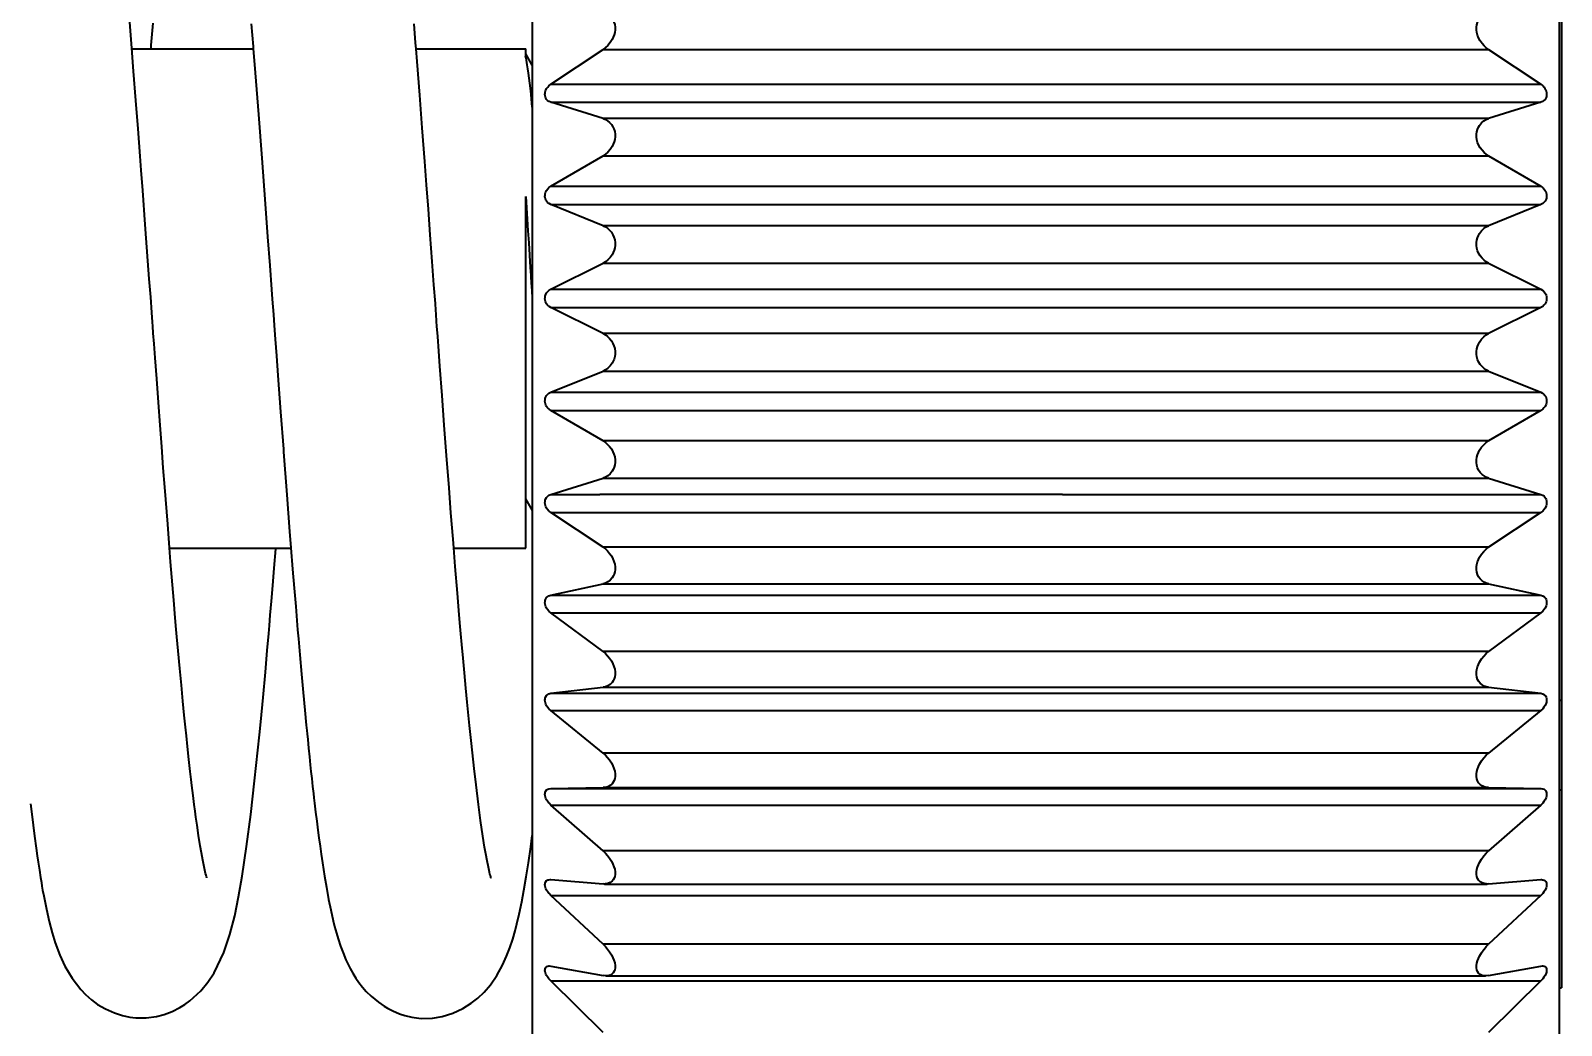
# Model space of a CAD drawing. Header units: millimetres. Extents: x 15 to 415, y 5 to 292.
# Drawn here: x 97.997 to 99.859, y 95.832 to 97.042 of the extents above; entities that cross this region are included whole.
import ezdxf

# ---------------------------------------------------------------- set-up
doc = ezdxf.new("R2010")
doc.units = ezdxf.units.MM
doc.layers.add('Geometries', color=7, linetype='Continuous')

msp = doc.modelspace()

# ---------------------------------------------------------------- linework, layer by layer
at = {"layer": 'Geometries', "linetype": 'Continuous', "lineweight": 40}
for p, q in [((98.6069, 98.0917), (98.6069, 97.0003)), ((99.8563, 96.228), (99.8563, 97.1883)), ((99.8588, 97.1883), (99.8588, 96.228)), ((98.6959, 97.0217), (98.693, 97.0195)), ((98.1197, 97.0204), (98.1425, 97.0204)), ((98.1425, 97.0204), (98.2673, 97.0204)), ((98.4654, 97.0204), (98.5988, 97.0204)), ((98.5988, 97.0137), (98.5988, 97.0204)), ((98.6069, 97.0002), (98.5988, 97.0142)), ((98.5988, 97.0113), (98.5988, 97.0137)), ((98.6293, 96.9772), (98.693, 97.0195)), ((98.693, 97.0195), (99.7702, 97.0195)), ((99.7702, 97.0195), (99.8339, 96.9772)), ((98.6069, 97.0003), (98.6069, 96.9544)), ((98.6293, 96.9772), (99.3562, 96.9772)), ((99.3562, 96.9772), (99.8339, 96.9772)), ((98.6069, 96.9544), (98.6069, 96.7172)), ((98.693, 96.9354), (98.6293, 96.9552)), ((98.6293, 96.9552), (98.633, 96.9552)), ((98.633, 96.9552), (99.3079, 96.9552)), ((99.3079, 96.9552), (99.8339, 96.9552)), ((99.8339, 96.9552), (99.7702, 96.9354)), ((99.7702, 96.9354), (98.693, 96.9354)), ((99.7673, 96.9343), (99.7702, 96.9354)), ((98.6959, 96.8921), (98.693, 96.8902)), ((98.6293, 96.8531), (98.693, 96.8902)), ((98.693, 96.8902), (99.7702, 96.8902)), ((99.7702, 96.8902), (99.8339, 96.8531)), ((98.5988, 96.4726), (98.5988, 96.8406)), ((98.6293, 96.8531), (99.8339, 96.8531)), ((98.693, 96.805), (98.6293, 96.8308)), ((98.6293, 96.8308), (99.8339, 96.8308)), ((99.8339, 96.8308), (99.7702, 96.805)), ((99.7702, 96.805), (98.693, 96.805)), ((99.7673, 96.8036), (99.7702, 96.805)), ((98.6959, 96.7611), (98.693, 96.7594)), ((98.6293, 96.7279), (98.693, 96.7594)), ((98.693, 96.7594), (99.7702, 96.7594)), ((99.7702, 96.7594), (99.8339, 96.7279)), ((98.6293, 96.7279), (99.356, 96.7279)), ((99.356, 96.7279), (99.8339, 96.7279)), ((98.6069, 96.7172), (98.6069, 96.4587)), ((98.693, 96.674), (98.6293, 96.7055)), ((98.6293, 96.7055), (99.8339, 96.7055)), ((99.8339, 96.7055), (99.7702, 96.674)), ((99.7702, 96.674), (98.693, 96.674)), ((99.7673, 96.6723), (99.7702, 96.674)), ((98.6293, 96.6026), (98.693, 96.6283)), ((98.6959, 96.6297), (98.693, 96.6283)), ((98.693, 96.6283), (99.7702, 96.6283)), ((99.7702, 96.6283), (99.8339, 96.6026)), ((98.6293, 96.6026), (99.8339, 96.6026)), ((98.693, 96.5432), (98.6293, 96.5803)), ((98.6293, 96.5803), (99.8339, 96.5803)), ((99.8339, 96.5803), (99.7702, 96.5432)), ((99.7702, 96.5432), (98.693, 96.5432)), ((99.7673, 96.5413), (99.7702, 96.5432)), ((98.6293, 96.4782), (98.693, 96.4979)), ((98.6959, 96.4991), (98.693, 96.4979)), ((98.693, 96.4979), (99.7702, 96.4979)), ((99.7702, 96.4979), (99.8339, 96.4782)), ((98.5987, 96.4728), (98.6069, 96.4587)), ((98.5988, 96.4129), (98.5988, 96.4726)), ((98.6293, 96.4782), (98.6891, 96.4782)), ((99.2518, 96.4782), (98.6891, 96.4782)), ((99.2518, 96.4782), (99.8339, 96.4782)), ((98.6069, 96.4587), (98.6069, 96.0583)), ((98.6293, 96.4562), (99.8339, 96.4562)), ((98.693, 96.4139), (98.6293, 96.4562)), ((99.8339, 96.4562), (99.7702, 96.4139)), ((98.1656, 96.4129), (98.2947, 96.4129)), ((98.2947, 96.4129), (98.3132, 96.4129)), ((98.5113, 96.4129), (98.5988, 96.4129)), ((99.7702, 96.4139), (98.693, 96.4139)), ((99.7673, 96.4117), (99.7702, 96.4139)), ((98.6959, 96.3702), (98.693, 96.3693)), ((98.6293, 96.3557), (98.693, 96.3693)), ((98.6293, 96.3557), (99.8339, 96.3557)), ((98.693, 96.3693), (99.7702, 96.3693)), ((99.7702, 96.3693), (99.8339, 96.3557)), ((98.6293, 96.3342), (99.8339, 96.3342)), ((98.693, 96.287), (98.6293, 96.3342)), ((99.8339, 96.3342), (99.7702, 96.287)), ((99.7702, 96.287), (98.693, 96.287)), ((99.7673, 96.2846), (99.7702, 96.287)), ((98.6293, 96.2362), (98.693, 96.2435)), ((98.6959, 96.2441), (98.693, 96.2435)), ((98.693, 96.2435), (99.7702, 96.2435)), ((99.7702, 96.2435), (99.8339, 96.2362)), ((98.6293, 96.2362), (99.8339, 96.2362)), ((99.8563, 96.1189), (99.8563, 96.228)), ((99.8563, 96.228), (99.8588, 96.228)), ((99.8588, 96.228), (99.8588, 96.1189)), ((98.6293, 96.2152), (99.8339, 96.2152)), ((98.693, 96.1635), (98.6293, 96.2152)), ((99.8339, 96.2152), (99.7702, 96.1635)), ((99.7702, 96.1635), (98.693, 96.1635)), ((99.7673, 96.1609), (99.7702, 96.1635)), ((98.6293, 96.1205), (98.693, 96.1215)), ((98.6293, 96.1205), (99.8338, 96.1205)), ((98.6959, 96.1218), (98.693, 96.1215)), ((98.693, 96.1215), (99.7702, 96.1215)), ((99.7702, 96.1215), (99.8339, 96.1205)), ((99.8338, 96.1205), (99.8339, 96.1205)), ((99.8563, 96.1189), (99.8588, 96.1189)), ((99.8563, 95.8779), (99.8563, 96.1189)), ((99.8588, 96.1189), (99.8588, 95.8779)), ((98.693, 96.0445), (98.6293, 96.1003)), ((98.6293, 96.1003), (99.8339, 96.1003)), ((99.8339, 96.1003), (99.7702, 96.0445)), ((98.6069, 96.0583), (98.6069, 95.3417)), ((99.7702, 96.0445), (98.693, 96.0445)), ((99.7673, 96.0418), (99.7702, 96.0445)), ((98.6271, 96.0095), (98.6285, 96.0096)), ((98.6285, 96.0096), (98.6293, 96.0096)), ((98.6293, 96.0096), (98.693, 96.0043)), ((98.6946, 96.0042), (98.693, 96.0043)), ((98.6959, 96.0043), (98.6946, 96.0042)), ((98.6946, 96.0042), (99.7685, 96.0042)), ((99.7671, 96.0043), (99.7663, 96.0044)), ((99.7702, 96.0043), (99.7685, 96.0042)), ((99.7702, 96.0043), (99.8339, 96.0096)), ((99.8339, 96.0096), (99.8347, 96.0096)), ((98.693, 95.9309), (98.6293, 95.9904)), ((98.6293, 95.9904), (99.8339, 95.9904)), ((99.8339, 95.9904), (99.7702, 95.9309)), ((99.7702, 95.9309), (98.693, 95.9309)), ((99.7673, 95.928), (99.7702, 95.9309)), ((98.6271, 95.9045), (98.6275, 95.9045)), ((98.6275, 95.9045), (98.6293, 95.9044)), ((98.6293, 95.9044), (98.693, 95.8928)), ((99.7702, 95.8928), (99.8339, 95.9044)), ((99.8339, 95.9044), (99.8356, 95.9045)), ((98.693, 95.8237), (98.6293, 95.8863)), ((98.6293, 95.8863), (99.8339, 95.8863)), ((98.6959, 95.8925), (98.693, 95.8928)), ((98.6968, 95.8925), (98.6965, 95.8925)), ((98.6965, 95.8925), (99.7666, 95.8925)), ((99.7666, 95.8925), (99.7663, 95.8925)), ((99.7673, 95.8925), (99.7666, 95.8925)), ((99.8339, 95.8863), (99.7702, 95.8237)), ((99.8563, 95.8779), (99.8588, 95.8779)), ((99.8563, 95.3417), (99.8563, 95.8779))]:
    msp.add_line(p, q, dxfattribs=at)
at = {"layer": 'Geometries', "linetype": 'Continuous', "lineweight": 40, "flags": 128}
for points in [[(98.1197, 97.0209), (98.1192, 97.0262), (98.1171, 97.0528), (98.1159, 97.0669), (98.115, 97.0783), (98.1143, 97.0866), (98.1131, 97.1001), (98.113, 97.1018)], [(98.693, 97.064), (98.6958, 97.0632), (98.6984, 97.062), (98.7009, 97.0603), (98.7031, 97.0581), (98.705, 97.0554), (98.7062, 97.0528), (98.7071, 97.0499), (98.7076, 97.0467), (98.7076, 97.0434), (98.7072, 97.0403), (98.7065, 97.0374), (98.7054, 97.0344), (98.7041, 97.0317), (98.7017, 97.0278), (98.6989, 97.0245), (98.696, 97.0218), (98.6959, 97.0217)], [(99.7702, 97.0195), (99.7674, 97.0216), (99.7647, 97.024), (99.7622, 97.0268), (99.76, 97.03), (99.7581, 97.0335), (99.7569, 97.0367), (99.756, 97.04), (99.7556, 97.0434), (99.7556, 97.0468), (99.756, 97.0496), (99.7567, 97.0522), (99.7578, 97.0547), (99.7591, 97.0569), (99.7615, 97.0596), (99.7643, 97.0617), (99.7671, 97.0631), (99.7673, 97.0632)], [(98.1451, 97.0514), (98.1429, 97.0247), (98.1426, 97.0207)], [(98.2648, 97.0505), (98.2671, 97.0229), (98.2672, 97.0205)], [(98.4654, 97.0204), (98.4648, 97.0276), (98.463, 97.0506)], [(98.1311, 96.8727), (98.1299, 96.8897), (98.1273, 96.9231), (98.1247, 96.9576), (98.1219, 96.9931), (98.1197, 97.0209)], [(98.2672, 97.0205), (98.2696, 96.991), (98.2736, 96.9403), (98.2777, 96.8871), (98.2819, 96.8317), (98.2849, 96.7915), (98.2875, 96.7566), (98.2896, 96.7273), (98.2905, 96.7156), (98.2912, 96.7065), (98.2919, 96.697), (98.2928, 96.6838), (98.294, 96.6671), (98.2955, 96.6467), (98.2973, 96.6228), (98.3006, 96.5787), (98.304, 96.5331)], [(98.4894, 96.7025), (98.4889, 96.7106), (98.4872, 96.7331), (98.4851, 96.7616), (98.4827, 96.7941), (98.4804, 96.8253), (98.4782, 96.855), (98.4761, 96.8831), (98.473, 96.9241), (98.4699, 96.9638), (98.4667, 97.0048), (98.4654, 97.0204)], [(98.6068, 96.9491), (98.6058, 96.9596), (98.6049, 96.9693), (98.6039, 96.9783), (98.6031, 96.9847), (98.6023, 96.9905), (98.6015, 96.9959), (98.6007, 97.0008), (98.6002, 97.0038), (98.5997, 97.0065), (98.5992, 97.0091), (98.5986, 97.0113)], [(98.6271, 96.9562), (98.6254, 96.9575), (98.6243, 96.9587), (98.6235, 96.9601), (98.6229, 96.9614), (98.6225, 96.9629), (98.6223, 96.9645), (98.6224, 96.9661), (98.6226, 96.9676), (98.623, 96.9691), (98.6243, 96.9719), (98.6256, 96.9737), (98.627, 96.9754), (98.6293, 96.9772)], [(99.8339, 96.9772), (99.8359, 96.9756), (99.836, 96.9755)], [(99.836, 96.9755), (99.8378, 96.9735), (99.8388, 96.9719), (99.8397, 96.9702), (99.8402, 96.9687), (99.8406, 96.9671), (99.8408, 96.9654), (99.8408, 96.9638), (99.8405, 96.9624), (99.8401, 96.9611), (99.8389, 96.9587), (99.8376, 96.9573), (99.8361, 96.9562), (99.8339, 96.9552)], [(98.6293, 96.9552), (98.6272, 96.9561), (98.6271, 96.9562)], [(98.693, 96.9354), (98.6958, 96.9343), (98.6984, 96.9328), (98.7009, 96.9308), (98.7031, 96.9284), (98.705, 96.9255), (98.7062, 96.9228), (98.7071, 96.9197), (98.7076, 96.9165), (98.7076, 96.913), (98.7072, 96.91), (98.7065, 96.9071), (98.7054, 96.9042), (98.7041, 96.9015), (98.7017, 96.8978), (98.6989, 96.8947), (98.696, 96.8922), (98.6959, 96.8921)], [(99.7702, 96.8902), (99.7674, 96.892), (99.7647, 96.8942), (99.7622, 96.8969), (99.76, 96.8999), (99.7581, 96.9033), (99.7569, 96.9064), (99.756, 96.9097), (99.7556, 96.9131), (99.7556, 96.9165), (99.756, 96.9194), (99.7567, 96.9222), (99.7578, 96.9248), (99.7591, 96.9271), (99.7615, 96.9301), (99.7643, 96.9325), (99.7671, 96.9342), (99.7673, 96.9343)], [(98.1656, 96.4131), (98.1633, 96.4418), (98.1598, 96.4868), (98.158, 96.5107), (98.1561, 96.5359), (98.1541, 96.5624), (98.152, 96.59), (98.1499, 96.6188), (98.148, 96.6444), (98.1468, 96.6614), (98.1458, 96.6742), (98.1452, 96.6827), (98.1448, 96.6878), (98.144, 96.6994), (98.1426, 96.7182), (98.1409, 96.7406), (98.1393, 96.7624), (98.1361, 96.8064), (98.133, 96.8479), (98.1311, 96.8727)], [(98.5988, 96.8406), (98.5997, 96.827), (98.6006, 96.813), (98.6015, 96.7989), (98.6025, 96.7842), (98.6034, 96.7693), (98.6044, 96.7544), (98.6049, 96.745), (98.6051, 96.7431)], [(98.6271, 96.832), (98.6254, 96.8335), (98.6243, 96.8348), (98.6235, 96.8363), (98.6229, 96.8377), (98.6225, 96.8392), (98.6223, 96.8408), (98.6224, 96.8425), (98.6226, 96.844), (98.623, 96.8454), (98.6243, 96.8481), (98.6256, 96.8499), (98.627, 96.8514), (98.6293, 96.8531)], [(99.8339, 96.8531), (99.8359, 96.8516), (99.836, 96.8515)], [(99.836, 96.8515), (99.8378, 96.8497), (99.8388, 96.8482), (99.8397, 96.8466), (99.8402, 96.8451), (99.8406, 96.8435), (99.8408, 96.8418), (99.8408, 96.8401), (99.8405, 96.8387), (99.8401, 96.8374), (99.8389, 96.8349), (99.8376, 96.8333), (99.8361, 96.832), (99.8339, 96.8308)], [(98.6293, 96.8308), (98.6272, 96.8319), (98.6271, 96.832)], [(98.693, 96.805), (98.6958, 96.8037), (98.6984, 96.8019), (98.7009, 96.7997), (98.7031, 96.7971), (98.705, 96.794), (98.7062, 96.7911), (98.7071, 96.7879), (98.7076, 96.7846), (98.7076, 96.7811), (98.7072, 96.7781), (98.7065, 96.7752), (98.7054, 96.7724), (98.7041, 96.7698), (98.7017, 96.7663), (98.6989, 96.7634), (98.696, 96.7612), (98.6959, 96.7611)], [(99.7702, 96.7594), (99.7674, 96.761), (99.7647, 96.763), (99.7622, 96.7655), (99.76, 96.7683), (99.7581, 96.7716), (99.7569, 96.7746), (99.756, 96.7778), (99.7556, 96.7812), (99.7556, 96.7846), (99.756, 96.7876), (99.7567, 96.7904), (99.7578, 96.7932), (99.7591, 96.7956), (99.7615, 96.7989), (99.7643, 96.8016), (99.7671, 96.8036), (99.7673, 96.8036)], [(98.6051, 96.7431), (98.6055, 96.7356), (98.6061, 96.7261), (98.6067, 96.7166)], [(98.6271, 96.7069), (98.6254, 96.7086), (98.6243, 96.7099), (98.6235, 96.7115), (98.6229, 96.713), (98.6225, 96.7146), (98.6223, 96.7162), (98.6224, 96.7179), (98.6226, 96.7193), (98.623, 96.7207), (98.6243, 96.7233), (98.6256, 96.725), (98.627, 96.7264), (98.6293, 96.7279)], [(99.8339, 96.7279), (99.8359, 96.7266), (99.836, 96.7265)], [(99.836, 96.7265), (99.8378, 96.7248), (99.8388, 96.7234), (99.8397, 96.7218), (99.8402, 96.7204), (99.8406, 96.7188), (99.8408, 96.7172), (99.8408, 96.7155), (99.8405, 96.714), (99.8401, 96.7126), (99.8389, 96.71), (99.8376, 96.7083), (99.8361, 96.7069), (99.8339, 96.7055)], [(98.6293, 96.7055), (98.6272, 96.7068), (98.6271, 96.7069)], [(98.5113, 96.4131), (98.5105, 96.4236), (98.5079, 96.4556), (98.5056, 96.486), (98.5026, 96.5255), (98.4998, 96.5623), (98.4971, 96.5985), (98.4945, 96.634), (98.4931, 96.6524), (98.4918, 96.6702), (98.4909, 96.6827), (98.4905, 96.6887), (98.4898, 96.6973), (98.4894, 96.7025)], [(98.693, 96.674), (98.6958, 96.6724), (98.6984, 96.6703), (98.7009, 96.6679), (98.7031, 96.6651), (98.705, 96.6618), (98.7062, 96.6588), (98.7071, 96.6556), (98.7076, 96.6522), (98.7076, 96.6487), (98.7072, 96.6458), (98.7065, 96.6429), (98.7054, 96.6402), (98.7041, 96.6377), (98.7017, 96.6345), (98.6989, 96.6318), (98.696, 96.6298), (98.6959, 96.6297)], [(99.7702, 96.6283), (99.7674, 96.6297), (99.7647, 96.6314), (99.7622, 96.6337), (99.76, 96.6363), (99.7581, 96.6394), (99.7569, 96.6423), (99.756, 96.6454), (99.7556, 96.6488), (99.7556, 96.6522), (99.756, 96.6552), (99.7567, 96.6581), (99.7578, 96.661), (99.7591, 96.6635), (99.7615, 96.667), (99.7643, 96.6699), (99.7671, 96.6722), (99.7673, 96.6723)], [(98.6271, 96.5818), (98.6254, 96.5837), (98.6243, 96.5852), (98.6235, 96.5868), (98.6229, 96.5883), (98.6225, 96.5899), (98.6223, 96.5916), (98.6224, 96.5932), (98.6226, 96.5947), (98.623, 96.596), (98.6243, 96.5985), (98.6256, 96.6001), (98.627, 96.6013), (98.6293, 96.6026)], [(99.8339, 96.6026), (99.8359, 96.6015), (99.836, 96.6014)], [(99.836, 96.6014), (99.8378, 96.5999), (99.8388, 96.5986), (99.8397, 96.5971), (99.8402, 96.5957), (99.8406, 96.5941), (99.8408, 96.5925), (99.8408, 96.5909), (99.8405, 96.5894), (99.8401, 96.588), (99.8389, 96.5852), (99.8376, 96.5834), (99.8361, 96.5819), (99.8339, 96.5803)], [(98.6293, 96.5803), (98.6272, 96.5818), (98.6271, 96.5818)], [(98.693, 96.5432), (98.6958, 96.5414), (98.6984, 96.5391), (98.7009, 96.5365), (98.7031, 96.5335), (98.705, 96.5301), (98.7062, 96.527), (98.7071, 96.5237), (98.7076, 96.5203), (98.7076, 96.5169), (98.7072, 96.514), (98.7065, 96.5112), (98.7054, 96.5086), (98.7041, 96.5063), (98.7017, 96.5032), (98.6989, 96.5009), (98.696, 96.4992), (98.6959, 96.4991)], [(99.7702, 96.4979), (99.7674, 96.499), (99.7647, 96.5006), (99.7622, 96.5025), (99.76, 96.5049), (99.7581, 96.5078), (99.7569, 96.5106), (99.756, 96.5136), (99.7556, 96.5169), (99.7556, 96.5203), (99.756, 96.5233), (99.7567, 96.5263), (99.7578, 96.5292), (99.7591, 96.5319), (99.7615, 96.5356), (99.7643, 96.5387), (99.7671, 96.5412), (99.7673, 96.5413)], [(98.304, 96.5331), (98.3042, 96.5301), (98.3082, 96.4776), (98.3116, 96.4331), (98.3132, 96.413)], [(98.6271, 96.4579), (98.6254, 96.4599), (98.6243, 96.4614), (98.6235, 96.4631), (98.6229, 96.4647), (98.6225, 96.4663), (98.6223, 96.4679), (98.6224, 96.4696), (98.6226, 96.471), (98.623, 96.4723), (98.6243, 96.4746), (98.6256, 96.4761), (98.627, 96.4772), (98.6293, 96.4782)], [(99.8339, 96.4782), (99.8359, 96.4773), (99.836, 96.4772)], [(99.836, 96.4772), (99.8378, 96.4759), (99.8388, 96.4747), (99.8397, 96.4733), (99.8402, 96.4719), (99.8406, 96.4705), (99.8408, 96.4689), (99.8408, 96.4672), (99.8405, 96.4658), (99.8401, 96.4643), (99.8389, 96.4615), (99.8376, 96.4596), (99.8361, 96.458), (99.8339, 96.4562)], [(98.6293, 96.4562), (98.6272, 96.4578), (98.6271, 96.4579)], [(97.9963, 96.1017), (97.9975, 96.0924), (97.9995, 96.0758), (98.0013, 96.0623), (98.0032, 96.0477), (98.0045, 96.0386), (98.0057, 96.0307), (98.0072, 96.0211), (98.0086, 96.012), (98.0096, 96.0061), (98.0103, 96.0017), (98.0112, 95.9969), (98.0125, 95.9898), (98.0157, 95.9738), (98.0191, 95.9587), (98.0228, 95.9447), (98.0266, 95.9325), (98.032, 95.9178), (98.0382, 95.9043), (98.0469, 95.8896), (98.0575, 95.8758), (98.0632, 95.8699), (98.0707, 95.8633), (98.0781, 95.8578), (98.0876, 95.8522), (98.0984, 95.8473), (98.1084, 95.8441), (98.1174, 95.8422), (98.1244, 95.8414), (98.1371, 95.8413), (98.1495, 95.843), (98.1589, 95.8455), (98.1689, 95.8493), (98.1782, 95.854), (98.184, 95.8576), (98.1903, 95.8621), (98.2035, 95.8742), (98.2122, 95.8847), (98.2197, 95.8961), (98.2316, 95.9207), (98.239, 95.9429), (98.2448, 95.9657), (98.2495, 95.9885), (98.2539, 96.0136), (98.2593, 96.0497), (98.2643, 96.0886), (98.2691, 96.1297), (98.275, 96.1858), (98.2765, 96.2016), (98.2793, 96.2311), (98.2821, 96.2618), (98.2844, 96.2881), (98.2862, 96.3089), (98.2871, 96.3189), (98.2881, 96.3313), (98.2896, 96.3485), (98.2911, 96.3675), (98.2928, 96.3886), (98.2947, 96.4121)], [(98.2109, 96.0118), (98.2108, 96.012), (98.2105, 96.013), (98.21, 96.0151), (98.2094, 96.0172), (98.2085, 96.0211), (98.2076, 96.0253), (98.206, 96.0332), (98.2043, 96.042), (98.2029, 96.0506), (98.2009, 96.0632), (98.199, 96.0759), (98.1977, 96.0855), (98.1967, 96.0927), (98.1956, 96.101), (98.1942, 96.1118), (98.1927, 96.1242), (98.1919, 96.1314), (98.1908, 96.1411), (98.1891, 96.1557), (98.1874, 96.1717), (98.186, 96.1844), (98.1849, 96.1951), (98.1835, 96.2095), (98.1818, 96.2266), (98.18, 96.246), (98.1781, 96.2663), (98.1761, 96.2877), (98.1746, 96.3051), (98.1738, 96.3139), (98.1726, 96.3279), (98.1708, 96.3495), (98.1669, 96.3961), (98.1656, 96.4131)], [(98.3132, 96.413), (98.3152, 96.3872), (98.3171, 96.3642), (98.319, 96.3417), (98.3204, 96.3248), (98.3213, 96.3134), (98.3223, 96.3025), (98.324, 96.2829), (98.326, 96.2595), (98.3281, 96.2372), (98.3301, 96.2158), (98.3318, 96.1976), (98.3325, 96.1909), (98.3329, 96.1868), (98.3336, 96.1802), (98.3346, 96.1694), (98.3357, 96.1588), (98.3367, 96.1493), (98.3376, 96.1411), (98.3386, 96.1324), (98.3396, 96.1229), (98.3406, 96.1143), (98.3412, 96.1091), (98.342, 96.1024), (98.3432, 96.0917), (98.3446, 96.0806), (98.346, 96.0698), (98.3472, 96.0603), (98.3486, 96.0504), (98.35, 96.0404), (98.3515, 96.0301), (98.3541, 96.0136), (98.3563, 96.0002), (98.3591, 95.9852), (98.3616, 95.9729), (98.3647, 95.9595), (98.3664, 95.9527), (98.3686, 95.9444), (98.3707, 95.9374), (98.3737, 95.9284), (98.3767, 95.9203), (98.3802, 95.912), (98.3821, 95.9079), (98.3853, 95.9014), (98.3885, 95.8958), (98.3922, 95.8898), (98.3958, 95.8846), (98.4004, 95.8788), (98.4049, 95.8736), (98.411, 95.8676), (98.4198, 95.8603), (98.4265, 95.8556), (98.4309, 95.8531), (98.4371, 95.8498), (98.4455, 95.8463), (98.4519, 95.8442), (98.4602, 95.8422), (98.4718, 95.8408), (98.4853, 95.841), (98.4973, 95.843), (98.51, 95.8469), (98.5225, 95.8527), (98.5326, 95.8591), (98.5406, 95.8654), (98.5483, 95.8728), (98.5559, 95.8817), (98.5637, 95.8929), (98.5706, 95.9053), (98.5756, 95.9164), (98.5796, 95.9267), (98.5831, 95.9372), (98.5859, 95.9471), (98.5881, 95.9556), (98.5909, 95.9675), (98.5941, 95.9825), (98.5967, 95.9962), (98.5995, 96.013), (98.6022, 96.0301), (98.605, 96.0493), (98.6069, 96.0634)], [(98.5568, 96.0114), (98.5568, 96.0114), (98.5566, 96.0119), (98.5564, 96.0127), (98.5559, 96.0144), (98.5554, 96.0163), (98.5548, 96.0188), (98.5534, 96.0249), (98.5519, 96.0323), (98.5503, 96.041), (98.5488, 96.0492), (98.5467, 96.0624), (98.5439, 96.0814), (98.5413, 96.1008), (98.5384, 96.1247), (98.536, 96.1448), (98.5327, 96.1753), (98.5304, 96.1972), (98.5276, 96.2254), (98.526, 96.2426), (98.5242, 96.2611), (98.5226, 96.2791), (98.5211, 96.2957), (98.52, 96.3086), (98.5192, 96.3173), (98.518, 96.3318), (98.5158, 96.3579), (98.5131, 96.3903), (98.5113, 96.4131)], [(98.693, 96.4139), (98.6958, 96.4118), (98.6984, 96.4094), (98.7009, 96.4065), (98.7031, 96.4034), (98.705, 96.3998), (98.7062, 96.3967), (98.7071, 96.3934), (98.7076, 96.39), (98.7076, 96.3866), (98.7072, 96.3838), (98.7065, 96.3811), (98.7054, 96.3787), (98.7041, 96.3765), (98.7017, 96.3738), (98.6989, 96.3717), (98.696, 96.3702), (98.6959, 96.3702)], [(99.7702, 96.3693), (99.7674, 96.3701), (99.7647, 96.3714), (99.7622, 96.3731), (99.76, 96.3753), (99.7581, 96.378), (99.7569, 96.3806), (99.756, 96.3835), (99.7556, 96.3867), (99.7556, 96.39), (99.756, 96.393), (99.7567, 96.396), (99.7578, 96.3989), (99.7591, 96.4017), (99.7615, 96.4055), (99.7643, 96.4089), (99.7671, 96.4116), (99.7673, 96.4117)], [(98.6271, 96.336), (98.6254, 96.3381), (98.6243, 96.3397), (98.6235, 96.3415), (98.6229, 96.3431), (98.6225, 96.3447), (98.6223, 96.3463), (98.6224, 96.3479), (98.6226, 96.3493), (98.623, 96.3505), (98.6243, 96.3527), (98.6256, 96.354), (98.627, 96.3549), (98.6293, 96.3557)], [(99.8339, 96.3557), (99.8359, 96.355), (99.836, 96.355)], [(99.836, 96.355), (99.8378, 96.3538), (99.8388, 96.3527), (99.8397, 96.3514), (99.8402, 96.3502), (99.8406, 96.3488), (99.8408, 96.3472), (99.8408, 96.3456), (99.8405, 96.3441), (99.8401, 96.3427), (99.8389, 96.3398), (99.8376, 96.3379), (99.8361, 96.3361), (99.8339, 96.3342)], [(98.6293, 96.3342), (98.6272, 96.3359), (98.6271, 96.336)], [(98.693, 96.287), (98.6958, 96.2847), (98.6984, 96.282), (98.7009, 96.2791), (98.7031, 96.2758), (98.705, 96.2721), (98.7062, 96.269), (98.7071, 96.2657), (98.7076, 96.2623), (98.7076, 96.259), (98.7072, 96.2563), (98.7065, 96.2538), (98.7054, 96.2515), (98.7041, 96.2495), (98.7017, 96.247), (98.6989, 96.2452), (98.696, 96.2441), (98.6959, 96.2441)], [(99.7702, 96.2435), (99.7674, 96.2441), (99.7647, 96.245), (99.7622, 96.2465), (99.76, 96.2484), (99.7581, 96.2508), (99.7569, 96.2532), (99.756, 96.256), (99.7556, 96.2591), (99.7556, 96.2623), (99.756, 96.2653), (99.7567, 96.2683), (99.7578, 96.2712), (99.7591, 96.2741), (99.7615, 96.278), (99.7643, 96.2815), (99.7671, 96.2845), (99.7673, 96.2846)], [(98.6271, 96.2173), (98.6254, 96.2195), (98.6243, 96.2211), (98.6235, 96.2229), (98.6229, 96.2245), (98.6225, 96.2261), (98.6223, 96.2277), (98.6224, 96.2292), (98.6226, 96.2305), (98.623, 96.2317), (98.6243, 96.2337), (98.6256, 96.2348), (98.627, 96.2356), (98.6293, 96.2362)], [(99.8339, 96.2362), (99.8359, 96.2357), (99.836, 96.2356)], [(99.836, 96.2356), (99.8378, 96.2347), (99.8388, 96.2337), (99.8397, 96.2326), (99.8402, 96.2314), (99.8406, 96.23), (99.8408, 96.2286), (99.8408, 96.227), (99.8405, 96.2255), (99.8401, 96.2241), (99.8389, 96.2212), (99.8376, 96.2192), (99.8361, 96.2174), (99.8339, 96.2152)], [(98.6293, 96.2152), (98.6272, 96.2171), (98.6271, 96.2173)], [(98.693, 96.1635), (98.6958, 96.161), (98.6984, 96.1582), (98.7009, 96.1551), (98.7031, 96.1517), (98.705, 96.148), (98.7062, 96.1448), (98.7071, 96.1416), (98.7076, 96.1383), (98.7076, 96.1351), (98.7072, 96.1325), (98.7065, 96.1302), (98.7054, 96.128), (98.7041, 96.1262), (98.7017, 96.1241), (98.6989, 96.1226), (98.696, 96.1218), (98.6959, 96.1218)], [(99.7702, 96.1215), (99.7674, 96.1218), (99.7647, 96.1224), (99.7622, 96.1236), (99.76, 96.1252), (99.7581, 96.1274), (99.7569, 96.1296), (99.756, 96.1322), (99.7556, 96.1351), (99.7556, 96.1383), (99.756, 96.1412), (99.7567, 96.1441), (99.7578, 96.1471), (99.7591, 96.15), (99.7615, 96.1541), (99.7643, 96.1577), (99.7671, 96.1608), (99.7673, 96.1609)], [(98.6271, 96.1025), (98.6254, 96.1048), (98.6243, 96.1065), (98.6235, 96.1083), (98.6229, 96.1098), (98.6225, 96.1114), (98.6223, 96.113), (98.6224, 96.1144), (98.6226, 96.1157), (98.623, 96.1167), (98.6243, 96.1186), (98.6256, 96.1195), (98.627, 96.1201), (98.6293, 96.1205)], [(99.8339, 96.1205), (99.8359, 96.1202), (99.836, 96.1202)], [(99.836, 96.1202), (99.8378, 96.1194), (99.8388, 96.1186), (99.8397, 96.1176), (99.8402, 96.1165), (99.8406, 96.1152), (99.8408, 96.1138), (99.8408, 96.1123), (99.8405, 96.1109), (99.8401, 96.1095), (99.8389, 96.1066), (99.8376, 96.1045), (99.8361, 96.1026), (99.8339, 96.1003)], [(98.6293, 96.1003), (98.6272, 96.1024), (98.6271, 96.1025)], [(98.693, 96.0445), (98.6958, 96.0419), (98.6984, 96.0389), (98.7009, 96.0357), (98.7031, 96.0322), (98.705, 96.0285), (98.7062, 96.0253), (98.7071, 96.0221), (98.7076, 96.0189), (98.7076, 96.0159), (98.7072, 96.0134), (98.7065, 96.0112), (98.7054, 96.0093), (98.7041, 96.0077), (98.7017, 96.0059), (98.6989, 96.0048), (98.6961, 96.0043)], [(99.7663, 96.0044), (99.7647, 96.0047), (99.7622, 96.0055), (99.76, 96.0069), (99.7581, 96.0088), (99.7569, 96.0108), (99.756, 96.0132), (99.7556, 96.0159), (99.7556, 96.0189), (99.756, 96.0218), (99.7567, 96.0246), (99.7578, 96.0276), (99.7591, 96.0305), (99.7615, 96.0346), (99.7643, 96.0384), (99.7671, 96.0416), (99.7673, 96.0418)], [(98.6271, 95.9927), (98.6254, 95.995), (98.6243, 95.9967), (98.6235, 95.9985), (98.6229, 96.0001), (98.6225, 96.0016), (98.6223, 96.0031), (98.6224, 96.0045), (98.6226, 96.0057), (98.623, 96.0066), (98.6243, 96.0083), (98.6256, 96.0091), (98.627, 96.0095), (98.6271, 96.0095)], [(98.6961, 96.0043), (98.696, 96.0043), (98.6959, 96.0043)], [(99.7685, 96.0042), (99.7674, 96.0043), (99.7671, 96.0043)], [(99.836, 96.0095), (99.8378, 96.009), (99.8388, 96.0083), (99.8397, 96.0074), (99.8402, 96.0064), (99.8406, 96.0053), (99.8408, 96.0039), (99.8408, 96.0025), (99.8405, 96.0011), (99.8401, 95.9997), (99.8389, 95.9968), (99.8376, 95.9947), (99.8361, 95.9928), (99.8339, 95.9904)], [(99.8347, 96.0096), (99.8359, 96.0095), (99.836, 96.0095)], [(98.6293, 95.9904), (98.6272, 95.9925), (98.6271, 95.9927)], [(98.693, 95.9309), (98.6958, 95.9282), (98.6984, 95.9251), (98.7009, 95.9218), (98.7031, 95.9182), (98.705, 95.9145), (98.7062, 95.9114), (98.7071, 95.9082), (98.7076, 95.9052), (98.7076, 95.9023), (98.7072, 95.9), (98.7065, 95.898), (98.7054, 95.8963), (98.7041, 95.8949), (98.7017, 95.8934), (98.6989, 95.8927), (98.6968, 95.8925)], [(99.7663, 95.8925), (99.7647, 95.8926), (99.7622, 95.8931), (99.76, 95.8942), (99.7581, 95.8958), (99.7569, 95.8976), (99.756, 95.8998), (99.7556, 95.9023), (99.7556, 95.9052), (99.756, 95.9079), (99.7567, 95.9107), (99.7578, 95.9136), (99.7591, 95.9165), (99.7615, 95.9206), (99.7643, 95.9245), (99.7671, 95.9279), (99.7673, 95.928)], [(98.6271, 95.8887), (98.6254, 95.8911), (98.6243, 95.8928), (98.6235, 95.8946), (98.6229, 95.8961), (98.6225, 95.8976), (98.6223, 95.899), (98.6224, 95.9003), (98.6226, 95.9014), (98.623, 95.9023), (98.6243, 95.9037), (98.6256, 95.9043), (98.627, 95.9045), (98.6271, 95.9045)], [(99.836, 95.9045), (99.8378, 95.9042), (99.8388, 95.9037), (99.8397, 95.9029), (99.8402, 95.9021), (99.8406, 95.901), (99.8408, 95.8998), (99.8408, 95.8984), (99.8405, 95.8971), (99.8401, 95.8957), (99.8389, 95.8929), (99.8376, 95.8908), (99.8361, 95.8888), (99.8339, 95.8863)], [(99.8356, 95.9045), (99.8359, 95.9045), (99.836, 95.9045)], [(98.6293, 95.8863), (98.6272, 95.8885), (98.6271, 95.8887)], [(98.6965, 95.8925), (98.696, 95.8925), (98.6959, 95.8925)], [(99.7702, 95.8928), (99.7674, 95.8925), (99.7673, 95.8925)]]:
    msp.add_lwpolyline(points, dxfattribs=at)

doc.saveas('drawing.dxf')
